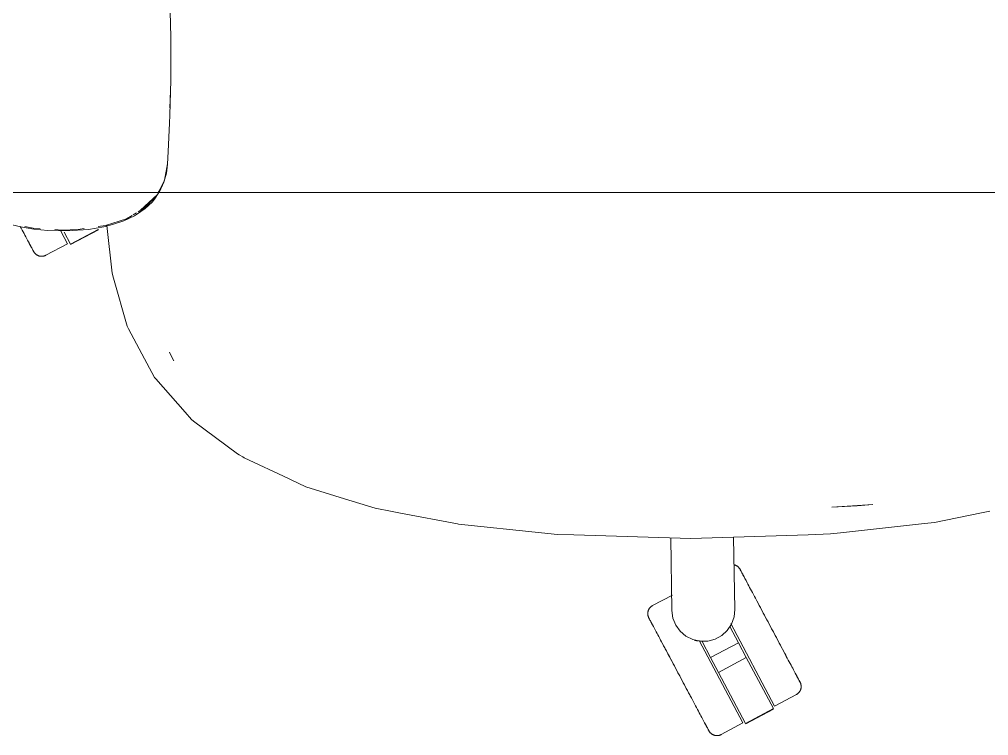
# Model space of a CAD drawing. Header units: millimetres. Extents: x 155927 to 326028, y -36033 to 97293.
# Drawn here: x 221057.8 to 221489.2, y 24672.9 to 24991.8 of the extents above; entities that cross this region are included whole.
import ezdxf

# ---------------------------------------------------------------- set-up
doc = ezdxf.new("R2010")
doc.units = ezdxf.units.MM
doc.header["$MEASUREMENT"] = 0
doc.layers.add('G-IMPT', color=8, linetype='CONTINUOUS', lineweight=9)
doc.layers.add('I-FURN', color=8, linetype='CONTINUOUS', lineweight=9)

msp = doc.modelspace()

# ---------------------------------------------------------------- linework, layer by layer
at = {"layer": 'G-IMPT'}
for p, q in [((221125.09, 24989.42), (221124.8, 25001.73)), ((221125.09, 24989.42), (221125.16, 24983.95)), ((221125.17, 24969.24), (221125.16, 24983.95)), ((221125.12, 24964.72), (221125.17, 24969.24)), ((221125.12, 24964.72), (221124.74, 24949.06)), ((221124.8, 24952.46), (221124.94, 24955.78)), ((221124.94, 24958), (221124.94, 24955.78)), ((221124.74, 24949.06), (221124.61, 24945.51)), ((221124, 24932.95), (221124.61, 24945.51)), ((221124, 24932.95), (221123.72, 24927.29)), ((221122.35, 24920.17), (221123.72, 24927.51)), ((221123.72, 24927.29), (221123.22, 24923.28)), ((221123.22, 24923.28), (221122.15, 24919.32)), ((221120.16, 24915), (221122.15, 24919.32)), ((221120.24, 24915.91), (221122.35, 24920.17)), ((221111.75, 24906.77), (221119.14, 24913.67)), ((221113.83, 24907.96), (221119.14, 24913.67)), ((221119.14, 24913.67), (221116.91, 24911.26)), ((221119.92, 24914.64), (221117.96, 24911.78)), ((221120.24, 24915.91), (221119.62, 24914.64)), ((221113.05, 24907.9), (221116.91, 24911.26)), ((221116.83, 24910.46), (221113.78, 24907.59)), ((221116.83, 24910.46), (221117.96, 24911.78)), ((221104.31, 24902.13), (221108.95, 24904.34)), ((221105.53, 24903), (221107.99, 24904.46)), ((221108.45, 24904.74), (221109.89, 24905.61)), ((221108.95, 24904.34), (221110.32, 24905.15)), ((221113.78, 24907.59), (221110.32, 24905.15)), ((221110.68, 24906.08), (221113.83, 24907.96)), ((221111.75, 24906.77), (221112.69, 24907.59)), ((221052.82, 24900.81), (221058.3, 24899.38)), ((221060.14, 24899.56), (221063.89, 24898.8)), ((221092.85, 24899.5), (221096.14, 24899.97)), ((221099.23, 24900.4), (221095.3, 24899.42)), ((221096.14, 24899.97), (221105.53, 24903)), ((221096.65, 24900.09), (221099.06, 24878.81)), ((221099.23, 24900.4), (221104.31, 24902.13)), ((221064.23, 24898.38), (221058.3, 24899.38)), ((221063.89, 24898.8), (221067.09, 24898.6)), ((221064.23, 24898.38), (221070.38, 24897.82)), ((221076.72, 24897.64), (221070.38, 24897.82)), ((221073.61, 24898.2), (221076.72, 24898.01)), ((221083.88, 24898.24), (221076.72, 24898.01)), ((221081.22, 24897.73), (221076.72, 24897.64)), ((221081.22, 24897.73), (221088.54, 24898.3)), ((221083.88, 24898.24), (221086.66, 24898.63)), ((221095.3, 24899.42), (221088.54, 24898.3)), ((221099.7, 24876.55), (221099.06, 24878.81)), ((221099.7, 24876.55), (221105.7, 24855.2)), ((221105.7, 24855.2), (221106.3, 24854.09)), ((221106.3, 24854.09), (221112.31, 24842.85)), ((221125.33, 24842.01), (221124.55, 24843.61)), ((221126.51, 24839.72), (221124.55, 24843.61)), ((221112.31, 24842.85), (221117.89, 24832.42)), ((221126.51, 24839.72), (221125.33, 24842.01)), ((221118.48, 24831.75), (221117.89, 24832.42)), ((221131.5, 24816.97), (221118.48, 24831.75)), ((221131.5, 24816.97), (221134.37, 24813.71)), ((221135.34, 24812.98), (221134.37, 24813.71)), ((221154.83, 24798.41), (221135.34, 24812.98)), ((221154.83, 24798.41), (221155.61, 24797.95)), ((221155.61, 24797.95), (221157.18, 24797.01)), ((221157.89, 24796.59), (221157.18, 24797.01)), ((221157.89, 24796.59), (221177.53, 24787.32)), ((221177.53, 24787.32), (221178.45, 24786.89)), ((221185.21, 24783.7), (221178.45, 24786.89)), ((221185.21, 24783.7), (221202.49, 24778.38)), ((221202.49, 24778.38), (221216.09, 24774.18)), ((221419.34, 24774.58), (221437.62, 24775.83)), ((221419.34, 24774.58), (221430.68, 24775.22)), ((221437.62, 24775.83), (221430.68, 24775.22)), ((221216.09, 24774.18), (221223.69, 24772.73)), ((221227.36, 24772.02), (221223.69, 24772.73)), ((221227.36, 24772.02), (221252.74, 24767.15)), ((221485.98, 24772.15), (221465.04, 24767.8)), ((221485.98, 24772.15), (221489.67, 24772.91)), ((221253.2, 24767.07), (221252.74, 24767.15)), ((221253.2, 24767.07), (221290.19, 24763.24)), ((221423.18, 24763.18), (221460.62, 24767.31)), ((221465.04, 24767.8), (221460.62, 24767.31)), ((221290.19, 24763.24), (221297.26, 24762.51)), ((221304.52, 24762.29), (221297.26, 24762.51)), ((221356.68, 24760.67), (221304.52, 24762.29)), ((221408.87, 24762.38), (221356.68, 24760.67)), ((221408.87, 24762.38), (221418.81, 24762.7)), ((221423.18, 24763.18), (221418.81, 24762.7))]:
    msp.add_line(p, q, dxfattribs=at)
at = {"layer": 'I-FURN'}
for p, q in [((221998.92, 24914.64), (220598.92, 24914.64)), ((220598.92, 24914.64), (221998.92, 24914.64)), ((221058.18, 24899.6), (221058.62, 24898.78)), ((221058.62, 24898.78), (221059.04, 24897.98)), ((221059.04, 24897.98), (221059.46, 24897.2)), ((221059.46, 24897.2), (221059.85, 24896.45)), ((221059.85, 24896.45), (221060.24, 24895.73)), ((221060.24, 24895.73), (221060.61, 24895.04)), ((221079.25, 24891.92), (221076.26, 24897.55)), ((221080.48, 24891.73), (221077.67, 24897.03)), ((221092.85, 24898.31), (221080.48, 24891.73)), ((221080.57, 24891.56), (221092.94, 24898.13)), ((221092.79, 24898.4), (221092.85, 24898.31)), ((221060.61, 24895.04), (221060.96, 24894.37)), ((221060.96, 24894.37), (221061.3, 24893.74)), ((221061.3, 24893.74), (221061.62, 24893.14)), ((221061.78, 24892.82), (221061.47, 24893.41)), ((221061.62, 24893.14), (221061.92, 24892.57)), ((221062.08, 24892.27), (221061.78, 24892.82)), ((221061.92, 24892.57), (221062.2, 24892.03)), ((221062.35, 24891.76), (221062.08, 24892.27)), ((221062.2, 24892.03), (221062.47, 24891.53)), ((221062.61, 24891.27), (221062.35, 24891.76)), ((221062.47, 24891.53), (221062.72, 24891.06)), ((221062.84, 24890.83), (221062.61, 24891.27)), ((221062.72, 24891.06), (221062.95, 24890.64)), ((221069.57, 24886.77), (221079.25, 24891.92)), ((221063.06, 24890.42), (221062.84, 24890.83)), ((221062.95, 24890.64), (221063.16, 24890.24)), ((221063.26, 24890.05), (221063.06, 24890.42)), ((221063.16, 24890.24), (221063.34, 24889.89)), ((221063.44, 24889.71), (221063.26, 24890.05)), ((221063.34, 24889.89), (221063.51, 24889.57)), ((221063.6, 24889.41), (221063.44, 24889.71)), ((221063.51, 24889.57), (221063.66, 24889.29)), ((221063.73, 24889.15), (221063.6, 24889.41)), ((221063.66, 24889.29), (221063.79, 24889.05)), ((221063.85, 24888.94), (221063.73, 24889.15)), ((221063.79, 24889.05), (221063.9, 24888.85)), ((221063.95, 24888.76), (221063.85, 24888.94)), ((221063.9, 24888.85), (221063.98, 24888.69)), ((221064.02, 24888.61), (221063.95, 24888.76)), ((221063.98, 24888.69), (221064.05, 24888.56)), ((221064.07, 24888.51), (221064.02, 24888.61)), ((221064.05, 24888.56), (221064.09, 24888.48)), ((221064.11, 24888.45), (221064.07, 24888.51)), ((221064.09, 24888.48), (221064.11, 24888.44)), ((221064.12, 24888.43), (221064.11, 24888.45)), ((221064.11, 24888.44), (221064.12, 24888.43)), ((221064.14, 24888.4), (221064.12, 24888.43)), ((221064.22, 24888.26), (221064.14, 24888.4)), ((221064.3, 24888.12), (221064.22, 24888.26)), ((221064.39, 24887.99), (221064.3, 24888.12)), ((221064.49, 24887.86), (221064.39, 24887.99)), ((221064.59, 24887.73), (221064.49, 24887.86)), ((221064.7, 24887.61), (221064.59, 24887.73)), ((221064.81, 24887.49), (221064.7, 24887.61)), ((221064.92, 24887.38), (221064.81, 24887.49)), ((221065.04, 24887.27), (221064.92, 24887.38)), ((221065.17, 24887.17), (221065.04, 24887.27)), ((221065.3, 24887.07), (221065.17, 24887.17)), ((221065.43, 24886.98), (221065.3, 24887.07)), ((221065.56, 24886.89), (221065.43, 24886.98)), ((221065.7, 24886.81), (221065.56, 24886.89)), ((221065.85, 24886.74), (221065.7, 24886.81)), ((221065.99, 24886.66), (221065.85, 24886.74)), ((221066.14, 24886.6), (221065.99, 24886.66)), ((221066.29, 24886.54), (221066.14, 24886.6)), ((221069.28, 24886.63), (221069.13, 24886.57)), ((221069.42, 24886.69), (221069.28, 24886.63)), ((221069.57, 24886.77), (221069.42, 24886.69)), ((221066.44, 24886.49), (221066.29, 24886.54)), ((221066.6, 24886.44), (221066.44, 24886.49)), ((221066.75, 24886.4), (221066.6, 24886.44)), ((221066.91, 24886.37), (221066.75, 24886.4)), ((221067.07, 24886.34), (221066.91, 24886.37)), ((221067.23, 24886.32), (221067.07, 24886.34)), ((221067.39, 24886.31), (221067.23, 24886.32)), ((221067.55, 24886.3), (221067.39, 24886.31)), ((221067.71, 24886.3), (221067.55, 24886.3)), ((221067.87, 24886.3), (221067.71, 24886.3)), ((221068.03, 24886.31), (221067.87, 24886.3)), ((221068.19, 24886.33), (221068.03, 24886.31)), ((221068.35, 24886.35), (221068.19, 24886.33)), ((221068.51, 24886.38), (221068.35, 24886.35)), ((221068.67, 24886.42), (221068.51, 24886.38)), ((221068.82, 24886.46), (221068.67, 24886.42)), ((221068.98, 24886.51), (221068.82, 24886.46)), ((221069.13, 24886.57), (221068.98, 24886.51)), ((221348.22, 24728.61), (221347.66, 24760.95)), ((221375.64, 24761.29), (221376.2, 24729.1)), ((221375.91, 24748.98), (221376.07, 24748.94)), ((221376.07, 24748.94), (221376.22, 24748.89)), ((221376.22, 24748.89), (221376.38, 24748.84)), ((221376.38, 24748.84), (221376.53, 24748.78)), ((221376.53, 24748.78), (221376.67, 24748.71)), ((221376.67, 24748.71), (221376.82, 24748.64)), ((221376.82, 24748.64), (221376.96, 24748.57)), ((221376.96, 24748.57), (221377.1, 24748.49)), ((221377.1, 24748.49), (221377.23, 24748.4)), ((221377.23, 24748.4), (221377.37, 24748.31)), ((221377.37, 24748.31), (221377.5, 24748.21)), ((221377.5, 24748.21), (221377.62, 24748.11)), ((221377.62, 24748.11), (221377.74, 24748)), ((221377.74, 24748), (221377.85, 24747.89)), ((221377.85, 24747.89), (221377.97, 24747.77)), ((221377.97, 24747.77), (221378.07, 24747.65)), ((221378.07, 24747.65), (221378.17, 24747.52)), ((221378.17, 24747.52), (221378.27, 24747.39)), ((221378.27, 24747.39), (221378.36, 24747.26)), ((221378.36, 24747.26), (221378.45, 24747.12)), ((221378.45, 24747.12), (221378.53, 24746.98)), ((221378.53, 24746.98), (221378.55, 24746.95)), ((221378.55, 24746.95), (221378.56, 24746.93)), ((221378.55, 24746.94), (221378.55, 24746.95)), ((221378.57, 24746.9), (221378.55, 24746.94)), ((221378.56, 24746.93), (221378.59, 24746.86)), ((221378.62, 24746.82), (221378.57, 24746.9)), ((221378.59, 24746.86), (221378.64, 24746.76)), ((221378.68, 24746.69), (221378.62, 24746.82)), ((221378.64, 24746.76), (221378.72, 24746.62)), ((221378.77, 24746.53), (221378.68, 24746.69)), ((221378.72, 24746.62), (221378.81, 24746.44)), ((221378.87, 24746.33), (221378.77, 24746.53)), ((221378.81, 24746.44), (221378.93, 24746.22)), ((221379, 24746.09), (221378.87, 24746.33)), ((221378.93, 24746.22), (221379.07, 24745.97)), ((221379.15, 24745.81), (221379, 24746.09)), ((221379.07, 24745.97), (221379.23, 24745.67)), ((221379.32, 24745.49), (221379.15, 24745.81)), ((221379.23, 24745.67), (221379.4, 24745.33)), ((221379.51, 24745.14), (221379.32, 24745.49)), ((221379.4, 24745.33), (221379.6, 24744.96)), ((221379.72, 24744.74), (221379.51, 24745.14)), ((221379.6, 24744.96), (221379.82, 24744.55)), ((221379.95, 24744.31), (221379.72, 24744.74)), ((221379.82, 24744.55), (221380.06, 24744.1)), ((221380.19, 24743.85), (221379.95, 24744.31)), ((221380.06, 24744.1), (221380.31, 24743.62)), ((221380.46, 24743.35), (221380.19, 24743.85)), ((221380.31, 24743.62), (221380.59, 24743.11)), ((221380.74, 24742.81), (221380.46, 24743.35)), ((221380.59, 24743.11), (221380.88, 24742.55)), ((221381.05, 24742.24), (221380.74, 24742.81)), ((221380.88, 24742.55), (221381.19, 24741.97)), ((221381.37, 24741.64), (221381.05, 24742.24)), ((221381.7, 24741.01), (221381.37, 24741.64)), ((221382.06, 24740.34), (221381.7, 24741.01)), ((221382.43, 24739.65), (221382.06, 24740.34)), ((221382.81, 24738.93), (221382.43, 24739.65)), ((221383.21, 24738.18), (221382.81, 24738.93)), ((221383.62, 24737.4), (221383.21, 24738.18)), ((221384.05, 24736.6), (221383.62, 24737.4)), ((221384.49, 24735.78), (221384.05, 24736.6)), ((221384.94, 24734.93), (221384.49, 24735.78)), ((221348.44, 24735.5), (221339.6, 24730.8)), ((221385.4, 24734.06), (221384.94, 24734.93)), ((221385.87, 24733.17), (221385.4, 24734.06)), ((221386.35, 24732.27), (221385.87, 24733.17)), ((221386.09, 24732.76), (221386.58, 24731.85)), ((221386.84, 24731.35), (221386.35, 24732.27)), ((221386.58, 24731.85), (221387.07, 24730.92)), ((221387.34, 24730.41), (221386.84, 24731.35)), ((221337.46, 24727.37), (221337.47, 24727.53)), ((221337.46, 24727.21), (221337.46, 24727.37)), ((221337.46, 24727.05), (221337.46, 24727.21)), ((221337.48, 24726.88), (221337.46, 24727.05)), ((221337.47, 24727.53), (221337.48, 24727.69)), ((221337.48, 24727.69), (221337.51, 24727.85)), ((221337.51, 24727.85), (221337.53, 24728.01)), ((221337.53, 24728.01), (221337.57, 24728.17)), ((221337.57, 24728.17), (221337.61, 24728.32)), ((221337.61, 24728.32), (221337.65, 24728.48)), ((221337.65, 24728.48), (221337.71, 24728.63)), ((221337.71, 24728.63), (221337.76, 24728.78)), ((221337.76, 24728.78), (221337.83, 24728.93)), ((221337.83, 24728.93), (221337.9, 24729.07)), ((221337.9, 24729.07), (221337.97, 24729.21)), ((221337.97, 24729.21), (221338.06, 24729.35)), ((221338.06, 24729.35), (221338.14, 24729.49)), ((221338.14, 24729.49), (221338.24, 24729.62)), ((221338.24, 24729.62), (221338.33, 24729.75)), ((221338.33, 24729.75), (221338.44, 24729.87)), ((221338.44, 24729.87), (221338.54, 24729.99)), ((221338.54, 24729.99), (221338.66, 24730.11)), ((221338.66, 24730.11), (221338.77, 24730.22)), ((221338.77, 24730.22), (221338.89, 24730.33)), ((221338.89, 24730.33), (221339.02, 24730.43)), ((221339.02, 24730.43), (221339.15, 24730.52)), ((221339.15, 24730.52), (221339.28, 24730.61)), ((221339.28, 24730.61), (221339.42, 24730.7)), ((221339.42, 24730.7), (221339.56, 24730.78)), ((221339.56, 24730.78), (221339.6, 24730.8)), ((221348.69, 24725.27), (221348.22, 24728.61)), ((221376.2, 24729.1), (221375.85, 24725.75)), ((221387.07, 24730.92), (221387.57, 24729.97)), ((221387.85, 24729.46), (221387.34, 24730.41)), ((221387.57, 24729.97), (221388.08, 24729.02)), ((221388.36, 24728.49), (221387.85, 24729.46)), ((221388.08, 24729.02), (221388.6, 24728.05)), ((221388.88, 24727.52), (221388.36, 24728.49)), ((221388.6, 24728.05), (221389.12, 24727.07)), ((221389.4, 24726.54), (221388.88, 24727.52)), ((221389.12, 24727.07), (221389.64, 24726.08)), ((221337.49, 24726.72), (221337.48, 24726.88)), ((221337.52, 24726.57), (221337.49, 24726.72)), ((221337.55, 24726.41), (221337.52, 24726.57)), ((221337.58, 24726.25), (221337.55, 24726.41)), ((221337.63, 24726.09), (221337.58, 24726.25)), ((221337.68, 24725.94), (221337.63, 24726.09)), ((221337.73, 24725.79), (221337.68, 24725.94)), ((221337.79, 24725.64), (221337.73, 24725.79)), ((221337.86, 24725.49), (221337.79, 24725.64)), ((221337.93, 24725.35), (221337.86, 24725.49)), ((221337.93, 24725.34), (221337.93, 24725.35)), ((221337.93, 24725.35), (221337.94, 24725.33)), ((221337.96, 24725.3), (221337.93, 24725.34)), ((221337.94, 24725.33), (221337.97, 24725.27)), ((221338, 24725.22), (221337.96, 24725.3)), ((221337.97, 24725.27), (221338.03, 24725.17)), ((221338.07, 24725.1), (221338, 24725.22)), ((221338.03, 24725.17), (221338.1, 24725.03)), ((221338.15, 24724.94), (221338.07, 24725.1)), ((221338.1, 24725.03), (221338.2, 24724.85)), ((221338.26, 24724.73), (221338.15, 24724.94)), ((221338.2, 24724.85), (221338.31, 24724.63)), ((221338.39, 24724.49), (221338.26, 24724.73)), ((221338.31, 24724.63), (221338.45, 24724.37)), ((221338.53, 24724.22), (221338.39, 24724.49)), ((221338.45, 24724.37), (221338.61, 24724.07)), ((221338.7, 24723.9), (221338.53, 24724.22)), ((221338.61, 24724.07), (221338.79, 24723.74)), ((221338.89, 24723.54), (221338.7, 24723.9)), ((221338.79, 24723.74), (221338.99, 24723.37)), ((221339.1, 24723.15), (221338.89, 24723.54)), ((221338.99, 24723.37), (221339.2, 24722.96)), ((221339.33, 24722.72), (221339.1, 24723.15)), ((221339.2, 24722.96), (221339.44, 24722.51)), ((221339.58, 24722.25), (221339.33, 24722.72)), ((221349.94, 24722.14), (221348.69, 24725.27)), ((221393.93, 24686.07), (221374.39, 24722.82)), ((221375.85, 24725.75), (221374.71, 24722.57)), ((221389.93, 24725.54), (221389.4, 24726.54)), ((221389.64, 24726.08), (221390.17, 24725.09)), ((221390.46, 24724.55), (221389.93, 24725.54)), ((221390.17, 24725.09), (221390.7, 24724.09)), ((221390.99, 24723.55), (221390.46, 24724.55)), ((221390.7, 24724.09), (221391.23, 24723.08)), ((221391.52, 24722.54), (221390.99, 24723.55)), ((221391.23, 24723.08), (221391.77, 24722.08)), ((221339.44, 24722.51), (221339.7, 24722.03)), ((221339.84, 24721.75), (221339.58, 24722.25)), ((221339.7, 24722.03), (221339.97, 24721.51)), ((221340.13, 24721.22), (221339.84, 24721.75)), ((221339.97, 24721.51), (221340.27, 24720.96)), ((221340.43, 24720.65), (221340.13, 24721.22)), ((221340.27, 24720.96), (221340.58, 24720.37)), ((221340.58, 24720.37), (221340.9, 24719.76)), ((221340.9, 24719.76), (221341.25, 24719.11)), ((221341.25, 24719.11), (221341.61, 24718.43)), ((221341.61, 24718.43), (221341.98, 24717.73)), ((221351.9, 24719.4), (221349.94, 24722.14)), ((221354.47, 24717.2), (221351.9, 24719.4)), ((221372.85, 24719.76), (221370.36, 24717.48)), ((221374.71, 24722.57), (221372.85, 24719.76)), ((221373.99, 24721.44), (221377.79, 24714.3)), ((221392.06, 24721.54), (221391.52, 24722.54)), ((221391.77, 24722.08), (221392.3, 24721.07)), ((221392.59, 24720.53), (221392.06, 24721.54)), ((221392.3, 24721.07), (221392.84, 24720.07)), ((221393.12, 24719.53), (221392.59, 24720.53)), ((221392.84, 24720.07), (221393.37, 24719.07)), ((221393.66, 24718.53), (221393.12, 24719.53)), ((221393.37, 24719.07), (221393.9, 24718.07)), ((221394.18, 24717.54), (221393.66, 24718.53)), ((221341.98, 24717.73), (221342.38, 24716.99)), ((221342.38, 24716.99), (221342.78, 24716.23)), ((221342.78, 24716.23), (221343.2, 24715.44)), ((221343.2, 24715.44), (221343.63, 24714.63)), ((221343.63, 24714.63), (221344.08, 24713.79)), ((221344.32, 24713.33), (221343.87, 24714.18)), ((221357.48, 24715.69), (221354.47, 24717.2)), ((221360.77, 24714.94), (221357.48, 24715.69)), ((221379.8, 24678.56), (221360.28, 24715.28)), ((221364.14, 24715), (221360.77, 24714.94)), ((221365.42, 24707.72), (221361.63, 24714.87)), ((221367.4, 24715.86), (221364.14, 24715)), ((221377.79, 24714.3), (221365.42, 24707.72)), ((221370.36, 24717.48), (221367.4, 24715.86)), ((221377.79, 24714.3), (221381.32, 24707.66)), ((221393.9, 24718.07), (221394.43, 24717.08)), ((221394.71, 24716.55), (221394.18, 24717.54)), ((221394.43, 24717.08), (221394.95, 24716.1)), ((221395.23, 24715.57), (221394.71, 24716.55)), ((221394.95, 24716.1), (221395.47, 24715.12)), ((221395.74, 24714.6), (221395.23, 24715.57)), ((221395.47, 24715.12), (221395.98, 24714.16)), ((221396.25, 24713.64), (221395.74, 24714.6)), ((221395.98, 24714.16), (221396.49, 24713.21)), ((221344.08, 24713.79), (221344.53, 24712.94)), ((221344.78, 24712.47), (221344.32, 24713.33)), ((221344.53, 24712.94), (221345, 24712.06)), ((221345.25, 24711.58), (221344.78, 24712.47)), ((221345, 24712.06), (221345.47, 24711.16)), ((221345.73, 24710.67), (221345.25, 24711.58)), ((221345.47, 24711.16), (221345.96, 24710.25)), ((221346.23, 24709.75), (221345.73, 24710.67)), ((221345.96, 24710.25), (221346.45, 24709.32)), ((221346.72, 24708.81), (221346.23, 24709.75)), ((221396.76, 24712.7), (221396.25, 24713.64)), ((221396.49, 24713.21), (221396.98, 24712.27)), ((221397.25, 24711.77), (221396.76, 24712.7)), ((221396.98, 24712.27), (221397.47, 24711.35)), ((221397.74, 24710.86), (221397.25, 24711.77)), ((221397.47, 24711.35), (221397.96, 24710.44)), ((221398.21, 24709.96), (221397.74, 24710.86)), ((221397.96, 24710.44), (221398.43, 24709.55)), ((221398.68, 24709.08), (221398.21, 24709.96)), ((221346.45, 24709.32), (221346.96, 24708.38)), ((221347.23, 24707.86), (221346.72, 24708.81)), ((221346.96, 24708.38), (221347.46, 24707.42)), ((221347.74, 24706.9), (221347.23, 24707.86)), ((221347.46, 24707.42), (221347.98, 24706.45)), ((221348.26, 24705.92), (221347.74, 24706.9)), ((221347.98, 24706.45), (221348.5, 24705.47)), ((221348.78, 24704.94), (221348.26, 24705.92)), ((221348.5, 24705.47), (221349.03, 24704.48)), ((221368.96, 24701.08), (221365.42, 24707.72)), ((221381.32, 24707.66), (221368.96, 24701.08)), ((221381.32, 24707.66), (221393.39, 24684.95)), ((221398.43, 24709.55), (221398.89, 24708.69)), ((221399.13, 24708.23), (221398.68, 24709.08)), ((221398.89, 24708.69), (221399.34, 24707.84)), ((221399.58, 24707.39), (221399.13, 24708.23)), ((221400.01, 24706.58), (221399.58, 24707.39)), ((221400.43, 24705.79), (221400.01, 24706.58)), ((221400.83, 24705.03), (221400.43, 24705.79)), ((221349.31, 24703.95), (221348.78, 24704.94)), ((221349.03, 24704.48), (221349.55, 24703.49)), ((221349.84, 24702.95), (221349.31, 24703.95)), ((221349.55, 24703.49), (221350.09, 24702.49)), ((221350.37, 24701.95), (221349.84, 24702.95)), ((221350.09, 24702.49), (221350.62, 24701.49)), ((221350.91, 24700.95), (221350.37, 24701.95)), ((221350.62, 24701.49), (221351.15, 24700.48)), ((221381.03, 24678.37), (221368.96, 24701.08)), ((221401.22, 24704.29), (221400.83, 24705.03)), ((221401.6, 24703.59), (221401.22, 24704.29)), ((221401.96, 24702.91), (221401.6, 24703.59)), ((221402.31, 24702.26), (221401.96, 24702.91)), ((221402.63, 24701.65), (221402.31, 24702.26)), ((221402.94, 24701.06), (221402.63, 24701.65)), ((221402.78, 24701.37), (221403.08, 24700.8)), ((221351.44, 24699.94), (221350.91, 24700.95)), ((221351.15, 24700.48), (221351.69, 24699.48)), ((221351.98, 24698.94), (221351.44, 24699.94)), ((221351.69, 24699.48), (221352.22, 24698.47)), ((221352.51, 24697.93), (221351.98, 24698.94)), ((221352.22, 24698.47), (221352.75, 24697.47)), ((221353.04, 24696.93), (221352.51, 24697.93)), ((221352.75, 24697.47), (221353.28, 24696.48)), ((221353.57, 24695.94), (221353.04, 24696.93)), ((221403.24, 24700.51), (221402.94, 24701.06)), ((221403.08, 24700.8), (221403.37, 24700.27)), ((221403.51, 24699.99), (221403.24, 24700.51)), ((221403.37, 24700.27), (221403.63, 24699.77)), ((221403.77, 24699.51), (221403.51, 24699.99)), ((221403.63, 24699.77), (221403.88, 24699.3)), ((221404.01, 24699.07), (221403.77, 24699.51)), ((221403.88, 24699.3), (221404.11, 24698.87)), ((221404.22, 24698.66), (221404.01, 24699.07)), ((221404.11, 24698.87), (221404.32, 24698.48)), ((221404.42, 24698.28), (221404.22, 24698.66)), ((221404.32, 24698.48), (221404.51, 24698.12)), ((221404.6, 24697.95), (221404.42, 24698.28)), ((221404.51, 24698.12), (221404.68, 24697.81)), ((221404.76, 24697.65), (221404.6, 24697.95)), ((221404.68, 24697.81), (221404.82, 24697.53)), ((221404.9, 24697.39), (221404.76, 24697.65)), ((221404.82, 24697.53), (221404.95, 24697.29)), ((221405.01, 24697.17), (221404.9, 24697.39)), ((221404.95, 24697.29), (221405.06, 24697.08)), ((221405.11, 24696.99), (221405.01, 24697.17)), ((221405.06, 24697.08), (221405.14, 24696.92)), ((221405.18, 24696.85), (221405.11, 24696.99)), ((221405.14, 24696.92), (221405.21, 24696.8)), ((221405.24, 24696.75), (221405.18, 24696.85)), ((221405.21, 24696.8), (221405.25, 24696.72)), ((221353.28, 24696.48), (221353.81, 24695.48)), ((221354.09, 24694.95), (221353.57, 24695.94)), ((221353.81, 24695.48), (221354.33, 24694.5)), ((221354.61, 24693.97), (221354.09, 24694.95)), ((221354.33, 24694.5), (221354.85, 24693.53)), ((221355.13, 24693.01), (221354.61, 24693.97)), ((221354.85, 24693.53), (221355.36, 24692.56)), ((221355.64, 24692.05), (221355.13, 24693.01)), ((221355.36, 24692.56), (221355.87, 24691.61)), ((221405.07, 24692.53), (221404.97, 24692.4)), ((221405.15, 24692.67), (221405.07, 24692.53)), ((221405.23, 24692.81), (221405.15, 24692.67)), ((221405.31, 24692.95), (221405.23, 24692.81)), ((221405.27, 24696.69), (221405.24, 24696.75)), ((221405.25, 24696.72), (221405.28, 24696.68)), ((221405.28, 24696.67), (221405.27, 24696.69)), ((221405.28, 24696.68), (221405.28, 24696.67)), ((221405.28, 24696.67), (221405.35, 24696.53)), ((221405.38, 24693.09), (221405.31, 24692.95)), ((221405.35, 24696.53), (221405.42, 24696.38)), ((221405.45, 24693.24), (221405.38, 24693.09)), ((221405.42, 24696.38), (221405.48, 24696.23)), ((221405.5, 24693.39), (221405.45, 24693.24)), ((221405.48, 24696.23), (221405.53, 24696.08)), ((221405.56, 24693.54), (221405.5, 24693.39)), ((221405.53, 24696.08), (221405.58, 24695.93)), ((221405.6, 24693.7), (221405.56, 24693.54)), ((221405.58, 24695.93), (221405.63, 24695.77)), ((221405.64, 24693.85), (221405.6, 24693.7)), ((221405.63, 24695.77), (221405.66, 24695.61)), ((221405.68, 24694.01), (221405.64, 24693.85)), ((221405.66, 24695.61), (221405.69, 24695.46)), ((221405.7, 24694.17), (221405.68, 24694.01)), ((221405.69, 24695.46), (221405.72, 24695.3)), ((221405.73, 24694.33), (221405.7, 24694.17)), ((221405.72, 24695.3), (221405.73, 24695.14)), ((221405.73, 24695.14), (221405.75, 24694.97)), ((221405.74, 24694.49), (221405.73, 24694.33)), ((221405.75, 24694.65), (221405.74, 24694.49)), ((221405.75, 24694.97), (221405.75, 24694.81)), ((221405.75, 24694.81), (221405.75, 24694.65)), ((221356.14, 24691.1), (221355.64, 24692.05)), ((221355.87, 24691.61), (221356.37, 24690.67)), ((221356.63, 24690.17), (221356.14, 24691.1)), ((221356.37, 24690.67), (221356.86, 24689.75)), ((221357.12, 24689.26), (221356.63, 24690.17)), ((221356.86, 24689.75), (221357.34, 24688.85)), ((221357.34, 24688.85), (221357.81, 24687.96)), ((221393.93, 24686.07), (221403.61, 24691.22)), ((221403.65, 24691.24), (221403.61, 24691.22)), ((221403.79, 24691.32), (221403.65, 24691.24)), ((221403.93, 24691.41), (221403.79, 24691.32)), ((221404.06, 24691.5), (221403.93, 24691.41)), ((221404.19, 24691.59), (221404.06, 24691.5)), ((221404.31, 24691.69), (221404.19, 24691.59)), ((221404.44, 24691.8), (221404.31, 24691.69)), ((221404.55, 24691.91), (221404.44, 24691.8)), ((221404.67, 24692.03), (221404.55, 24691.91)), ((221404.77, 24692.15), (221404.67, 24692.03)), ((221404.88, 24692.27), (221404.77, 24692.15)), ((221404.97, 24692.4), (221404.88, 24692.27)), ((221357.81, 24687.96), (221358.27, 24687.09)), ((221358.27, 24687.09), (221358.72, 24686.24)), ((221358.72, 24686.24), (221359.16, 24685.42)), ((221359.16, 24685.42), (221359.59, 24684.62)), ((221359.59, 24684.62), (221360, 24683.84)), ((221360, 24683.84), (221360.4, 24683.09)), ((221393.39, 24684.95), (221381.03, 24678.37)), ((221381.12, 24678.2), (221393.48, 24684.78)), ((221360.4, 24683.09), (221360.78, 24682.37)), ((221360.78, 24682.37), (221361.15, 24681.68)), ((221361.15, 24681.68), (221361.51, 24681.01)), ((221361.51, 24681.01), (221361.84, 24680.38)), ((221361.84, 24680.38), (221362.16, 24679.78)), ((221362.33, 24679.47), (221362.02, 24680.05)), ((221362.16, 24679.78), (221362.47, 24679.21)), ((221362.62, 24678.91), (221362.33, 24679.47)), ((221362.47, 24679.21), (221362.75, 24678.67)), ((221362.9, 24678.4), (221362.62, 24678.91)), ((221362.75, 24678.67), (221363.02, 24678.17)), ((221363.15, 24677.92), (221362.9, 24678.4)), ((221363.02, 24678.17), (221363.26, 24677.71)), ((221363.39, 24677.47), (221363.15, 24677.92)), ((221363.26, 24677.71), (221363.49, 24677.28)), ((221363.61, 24677.06), (221363.39, 24677.47)), ((221363.49, 24677.28), (221363.7, 24676.88)), ((221363.81, 24676.69), (221363.61, 24677.06)), ((221363.7, 24676.88), (221363.89, 24676.53)), ((221363.98, 24676.35), (221363.81, 24676.69)), ((221363.89, 24676.53), (221364.06, 24676.21)), ((221364.14, 24676.05), (221363.98, 24676.35)), ((221364.06, 24676.21), (221364.21, 24675.93)), ((221364.28, 24675.8), (221364.14, 24676.05)), ((221364.21, 24675.93), (221364.34, 24675.69)), ((221364.4, 24675.58), (221364.28, 24675.8)), ((221364.34, 24675.69), (221364.44, 24675.49)), ((221364.49, 24675.4), (221364.4, 24675.58)), ((221364.44, 24675.49), (221364.53, 24675.33)), ((221364.57, 24675.26), (221364.49, 24675.4)), ((221364.53, 24675.33), (221364.59, 24675.2)), ((221364.62, 24675.16), (221364.57, 24675.26)), ((221364.59, 24675.2), (221364.64, 24675.12)), ((221370.11, 24673.41), (221379.8, 24678.56)), ((221364.65, 24675.1), (221364.62, 24675.16)), ((221364.64, 24675.12), (221364.66, 24675.08)), ((221364.66, 24675.08), (221364.65, 24675.1)), ((221364.68, 24675.04), (221364.66, 24675.08)), ((221364.66, 24675.08), (221364.66, 24675.08)), ((221364.76, 24674.9), (221364.68, 24675.04)), ((221364.85, 24674.76), (221364.76, 24674.9)), ((221364.94, 24674.63), (221364.85, 24674.76)), ((221365.04, 24674.5), (221364.94, 24674.63)), ((221365.14, 24674.37), (221365.04, 24674.5)), ((221365.24, 24674.25), (221365.14, 24674.37)), ((221365.35, 24674.13), (221365.24, 24674.25)), ((221365.47, 24674.02), (221365.35, 24674.13)), ((221365.59, 24673.91), (221365.47, 24674.02)), ((221365.71, 24673.81), (221365.59, 24673.91)), ((221365.84, 24673.71), (221365.71, 24673.81)), ((221365.97, 24673.62), (221365.84, 24673.71)), ((221366.11, 24673.53), (221365.97, 24673.62)), ((221366.25, 24673.45), (221366.11, 24673.53)), ((221366.39, 24673.38), (221366.25, 24673.45)), ((221366.54, 24673.31), (221366.39, 24673.38)), ((221366.68, 24673.24), (221366.54, 24673.31)), ((221366.83, 24673.18), (221366.68, 24673.24)), ((221366.99, 24673.13), (221366.83, 24673.18)), ((221367.14, 24673.08), (221366.99, 24673.13)), ((221367.3, 24673.04), (221367.14, 24673.08)), ((221367.45, 24673.01), (221367.3, 24673.04)), ((221367.61, 24672.98), (221367.45, 24673.01)), ((221367.77, 24672.96), (221367.61, 24672.98)), ((221367.93, 24672.95), (221367.77, 24672.96)), ((221368.1, 24672.94), (221367.93, 24672.95)), ((221368.26, 24672.94), (221368.1, 24672.94)), ((221368.42, 24672.94), (221368.26, 24672.94)), ((221368.58, 24672.95), (221368.42, 24672.94)), ((221368.74, 24672.97), (221368.58, 24672.95)), ((221368.9, 24672.99), (221368.74, 24672.97)), ((221369.06, 24673.02), (221368.9, 24672.99)), ((221369.21, 24673.06), (221369.06, 24673.02)), ((221369.37, 24673.1), (221369.21, 24673.06)), ((221369.52, 24673.15), (221369.37, 24673.1)), ((221369.67, 24673.21), (221369.52, 24673.15)), ((221369.82, 24673.27), (221369.67, 24673.21)), ((221369.97, 24673.34), (221369.82, 24673.27)), ((221370.11, 24673.41), (221369.97, 24673.34))]:
    msp.add_line(p, q, dxfattribs=at)
msp.add_arc((221362.22, 24728.67), 13.81, 252.664, 257.6527, dxfattribs=at)
msp.add_open_spline([(221359.85, 24715.06), (221359.42, 24715.13), (221359, 24715.23), (221358.58, 24715.35)], degree=3, dxfattribs=at)

doc.saveas('drawing.dxf')
